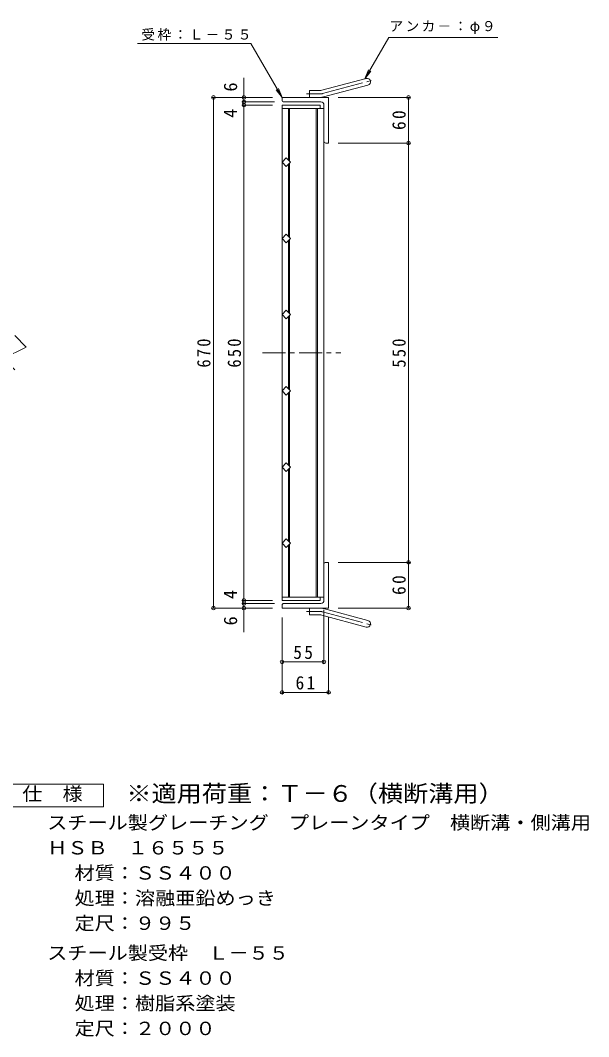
# Model space of a CAD drawing. Units: millimetres, scale not verified. Extents: x -971 to 979, y -824 to 787.
# Drawn here: x 233 to 979, y -668 to 666 of the extents above; entities that cross this region are included whole.
import ezdxf
from ezdxf.enums import TextEntityAlignment as Align

# ---------------------------------------------------------------- set-up
doc = ezdxf.new("R2010")
doc.units = ezdxf.units.MM
doc.header["$LTSCALE"] = 6
doc.header["$PDMODE"] = 32
doc.header["$PDSIZE"] = 4.8
doc.linetypes.add('CHAIN1', pattern=[8, 5, -1, 1, -1])
doc.linetypes.add('CHAIN2', pattern=[12, 9, -1, 1, -1])
for name, color, linetype, lineweight in [('B-1_ピット', 2, 'Continuous', 9), ('B-2_蓋', 3, 'Continuous', 9), ('B-4_寸法', 7, 'Continuous', 9), ('F-4_F-4ﾚｲﾔ', 2, 'Continuous', 9)]:
    doc.layers.add(name, color=color, linetype=linetype, lineweight=lineweight)
doc.styles.add('ＭＳ ゴシック', font='')
doc.styles.get('ＭＳ ゴシック').set_extended_font_data('MS Gothic')

msp = doc.modelspace()

# ---------------------------------------------------------------- linework, layer by layer
at = {"layer": 'B-1_ピット'}
for p, q in [((628.631, 573.695), (686.822, 589.287)), ((630.961, 565.002), (689.151, 580.594)), ((576.486, 560.888), (576.486, 564.388)), ((637.487, 564.388), (576.486, 564.388)), ((612.487, 564.388), (612.487, 573.388)), ((626.302, 573.388), (612.487, 573.388)), ((637.487, 564.388), (637.487, 504.388)), ((627.487, 558.388), (578.986, 558.388)), ((631.487, 554.388), (631.487, 506.888)), ((633.987, 504.388), (637.487, 504.388)), ((631.487, -95.612), (631.487, -48.112)), ((633.987, -45.612), (637.487, -45.612)), ((637.487, -105.612), (637.487, -45.612)), ((576.486, -102.112), (576.486, -105.612)), ((637.487, -105.612), (576.486, -105.612)), ((627.487, -99.612), (578.986, -99.612)), ((612.487, -105.612), (612.487, -114.612)), ((630.961, -106.225), (689.151, -121.817)), ((626.302, -114.612), (612.487, -114.612)), ((628.631, -114.919), (686.822, -130.511))]:
    msp.add_line(p, q, dxfattribs=at)
at = {"layer": 'B-1_ピット', "linetype": 'CHAIN2'}
for p, q in [((629.796, 569.348), (694.962, 586.81)), ((626.302, 568.888), (608.682, 568.888)), ((626.302, -110.112), (608.682, -110.112)), ((629.796, -110.572), (694.962, -128.033))]:
    msp.add_line(p, q, dxfattribs=at)
at = {"layer": 'B-1_ピット'}
for centre, radius, start, end in [((687.987, 584.941), 4.5, 285.00014, 104.99991), ((626.302, 582.388), 9, 270, 285.00002), ((578.986, 560.888), 2.5, 180, 270), ((626.302, 582.388), 18, 270, 285), ((627.487, 554.388), 4, 0, 90), ((633.987, 506.888), 2.5, 180, 270), ((633.987, -48.112), 2.5, 90, 180), ((578.986, -102.112), 2.5, 90, 180), ((626.302, -123.612), 18, 75, 90), ((627.487, -95.612), 4, 270, 0), ((626.302, -123.612), 9, 74.99998, 90), ((687.987, -126.164), 4.5, 255.00009, 74.99986)]:
    msp.add_arc(centre, radius, start, end, dxfattribs=at)
at = {"layer": 'B-1_ピット', "linetype": 'CHAIN2'}
for centre, start, end in [((626.302, 582.388), 270, 284.99995), ((626.302, -123.612), 75.00005, 90)]:
    msp.add_arc(centre, 13.5, start, end, dxfattribs=at)
at = {"layer": 'B-2_蓋'}
for p, q in [((576.486, 554.388), (626.486, 554.388)), ((576.486, 554.388), (576.486, -95.612)), ((576.486, 549.888), (631.486, 549.888)), ((584.986, 549.888), (584.986, 482.202)), ((586.486, 549.888), (586.486, 480.702)), ((621.486, 549.888), (621.486, -91.112)), ((622.987, 549.888), (622.987, -91.112)), ((626.486, 554.388), (626.486, 549.888)), ((631.486, 549.888), (631.486, -91.112)), ((584.986, 476.574), (584.986, 382.202)), ((586.486, 478.074), (586.486, 380.702)), ((584.986, 376.574), (584.986, 282.202)), ((586.486, 378.075), (586.486, 280.702)), ((584.986, 182.202), (584.986, 276.574)), ((586.486, 180.702), (586.486, 278.074)), ((584.986, 82.202), (584.986, 176.574)), ((586.486, 80.702), (586.486, 178.074)), ((584.986, -17.798), (584.986, 76.574)), ((586.486, -19.298), (586.486, 78.074)), ((584.986, -91.112), (584.986, -23.426)), ((586.486, -91.112), (586.486, -21.926)), ((576.486, -91.112), (631.486, -91.112)), ((626.486, -95.612), (626.486, -91.112)), ((576.486, -95.612), (626.486, -95.612))]:
    msp.add_line(p, q, dxfattribs=at)
at = {"layer": 'B-2_蓋', "linetype": 'CHAIN1'}
msp.add_line((550.941, 229.388), (653.427, 229.388), dxfattribs=at)
at = {"layer": 'B-2_蓋'}
for points in [[(587.8, 479.388), (582.143, 473.731), (576.486, 479.388), (582.143, 485.045)], [(587.8, 379.388), (582.143, 373.731), (576.486, 379.388), (582.143, 385.045)], [(587.8, 279.388), (582.143, 273.731), (576.486, 279.388), (582.143, 285.045)], [(587.8, 179.388), (582.143, 173.731), (576.486, 179.388), (582.143, 185.045)], [(587.8, 79.388), (582.143, 73.731), (576.486, 79.388), (582.143, 85.045)], [(587.8, -20.612), (582.143, -14.955), (576.486, -20.612), (582.143, -26.269)]]:
    msp.add_lwpolyline(points, close=True, dxfattribs=at)
msp.add_lwpolyline([(225.944, 206.888), (210.944, 221.888), (240.944, 236.888), (225.944, 251.888)], dxfattribs=at)
at = {"layer": 'B-4_寸法'}
for p, q in [((387.161, 634.988), (535.726, 634.988)), ((576.486, 564.388), (535.726, 634.988)), ((685.237, 588.838), (690.02, 600.386)), ((526.487, -137.437), (526.487, 590.179)), ((685.237, 588.838), (692.846, 598.754)), ((576.486, 564.388), (568.877, 574.305)), ((576.486, 564.388), (571.703, 575.937)), ((563.987, 564.388), (484.987, 564.388)), ((486.486, -105.612), (486.486, 564.388)), ((649.987, 564.388), (743.987, 564.388)), ((742.487, -105.612), (742.487, 564.388)), ((566.487, 558.388), (524.987, 558.388)), ((563.987, 554.388), (524.987, 554.388)), ((649.987, 504.388), (743.987, 504.388)), ((649.987, -45.612), (743.987, -45.612)), ((563.987, -105.612), (484.987, -105.612)), ((563.987, -95.612), (524.987, -95.612)), ((566.487, -99.612), (524.987, -99.612)), ((649.987, -105.612), (743.987, -105.612)), ((576.486, -118.112), (576.486, -217.712)), ((631.487, -108.112), (631.487, -177.712)), ((637.487, -118.112), (637.487, -217.712)), ((576.486, -176.212), (631.487, -176.212)), ((576.486, -216.212), (637.487, -216.212))]:
    msp.add_line(p, q, dxfattribs=at)
msp.add_lwpolyline([(685.237, 588.838), (716.524, 643.029), (859.653, 643.029)], dxfattribs=at)
for p in [(486.486, 564.388), (526.487, 564.388), (526.487, 558.388), (742.487, 564.388), (526.487, 554.388), (742.487, 504.388), (742.487, -45.612), (526.487, -95.612), (486.486, -105.612), (526.487, -99.612), (526.487, -105.612), (742.487, -105.612), (576.486, -176.212), (631.487, -176.212), (576.486, -216.212), (637.487, -216.212)]:
    msp.add_point(p, dxfattribs=at)
at = {"layer": 'F-4_F-4ﾚｲﾔ'}
msp.add_lwpolyline([(207.351, -366.432), (207.351, -336.433), (342.351, -336.433), (342.351, -366.432)], close=True, dxfattribs=at)

# ---------------------------------------------------------------- texts
at = {"layer": 'B-4_寸法', "color": 2, "style": 'ＭＳ ゴシック'}
for s, p in [('6', (522.887, 572.048)), ('4', (522.887, 537.569)), ('4', (522.887, -93.823)), ('6', (522.887, -128.384))]:
    msp.add_text(s, height=17.6, rotation=90, dxfattribs=at).set_placement(p, align=Align.BOTTOM_LEFT)
at = {"layer": 'B-4_寸法', "char_height": 13.2, "attachment_point": 7, "style": 'ＭＳ ゴシック'}
for s, insert in [('\\T1.17;受枠：Ｌ－５５', (392.078, 638.879)), ('\\T1.17;アンカ－：φ９', (717.329, 647.771))]:
    msp.add_mtext(s, dxfattribs=dict(at, insert=insert))
at = {"layer": 'B-4_寸法', "color": 2, "char_height": 17.6, "attachment_point": 7, "rotation": 90, "style": 'ＭＳ ゴシック'}
for s, insert in [('\\T1.27;\\W0.95;60', (738.887, 521.638)), ('\\T1.27;\\W0.9;670', (482.887, 209.888)), ('\\T1.27;\\W0.9;650', (522.887, 209.888)), ('\\T1.27;\\W0.9;550', (738.887, 209.888)), ('\\T1.27;\\W0.95;60', (738.887, -88.362))]:
    msp.add_mtext(s, dxfattribs=dict(at, insert=insert))
at = {"layer": 'B-4_寸法', "color": 2, "char_height": 17.6, "attachment_point": 7, "style": 'ＭＳ ゴシック'}
for s, insert in [('\\T1.27;\\W0.95;55', (591.237, -172.612)), ('\\T1.27;\\W0.95;61', (594.237, -212.612))]:
    msp.add_mtext(s, dxfattribs=dict(at, insert=insert))
at = {"layer": 'F-4_F-4ﾚｲﾔ', "style": 'ＭＳ ゴシック', "width": 1.1}
for s, p in [('仕\u3000様', (235.851, -363.433)), ('スチール製グレーチング\u3000プレーンタイプ\u3000横断溝・側溝用', (268.605, -401.185)), ('ＨＳＢ\u3000１６５５５', (268.605, -434.185)), ('材質：ＳＳ４００', (304.432, -467.185)), ('処理：溶融亜鉛めっき', (304.432, -500.185)), ('定尺：９９５', (304.432, -533.185)), ('スチール製受枠\u3000Ｌ－５５', (268.605, -572.185)), ('材質：ＳＳ４００', (304.433, -605.185)), ('処理：樹脂系塗装', (304.433, -638.185)), ('定尺：２０００', (304.433, -671.185))]:
    msp.add_text(s, height=17.6, dxfattribs=at).set_placement(p, align=Align.BOTTOM_LEFT)
at = {"layer": 'F-4_F-4ﾚｲﾔ', "color": 3, "style": 'ＭＳ ゴシック', "width": 1.1}
msp.add_text('※適用荷重：Ｔ－６（横断溝用）', height=21.99, dxfattribs=at).set_placement((372.351, -366.432), align=Align.BOTTOM_LEFT)

doc.saveas('drawing.dxf')
